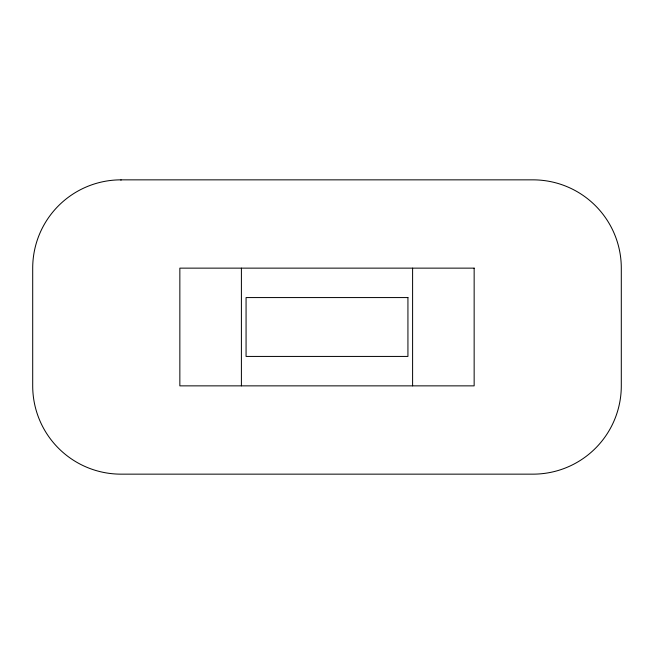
<?xml version="1.0" encoding="UTF-8"?>
<svg xmlns="http://www.w3.org/2000/svg" width="654" height="654" viewBox="0 0 654 654"><rect width="100%" height="100%" fill="white"/><g stroke="black" fill="none" stroke-linecap="round" stroke-linejoin="round"><path stroke-width="0.98" d="M120.99 179.85L533.01 179.85A88.29 88.29 0 0 1 621.3 268.14L621.3 385.86A88.29 88.29 0 0 1 533.01 474.15L120.99 474.15A88.29 88.29 0 0 1 32.7 385.86L32.7 268.14A88.29 88.29 0 0 1 120.99 179.85L120.99 180.21M412.6 268.14L412.6 385.86M241.4 268.14L241.4 385.86M474.15 268.14L179.85 268.14L179.85 385.86L474.15 385.86L474.15 268.14M407.933 297.57L246.067 297.57L246.067 356.43L407.933 356.43L407.933 297.57"/></g></svg>
